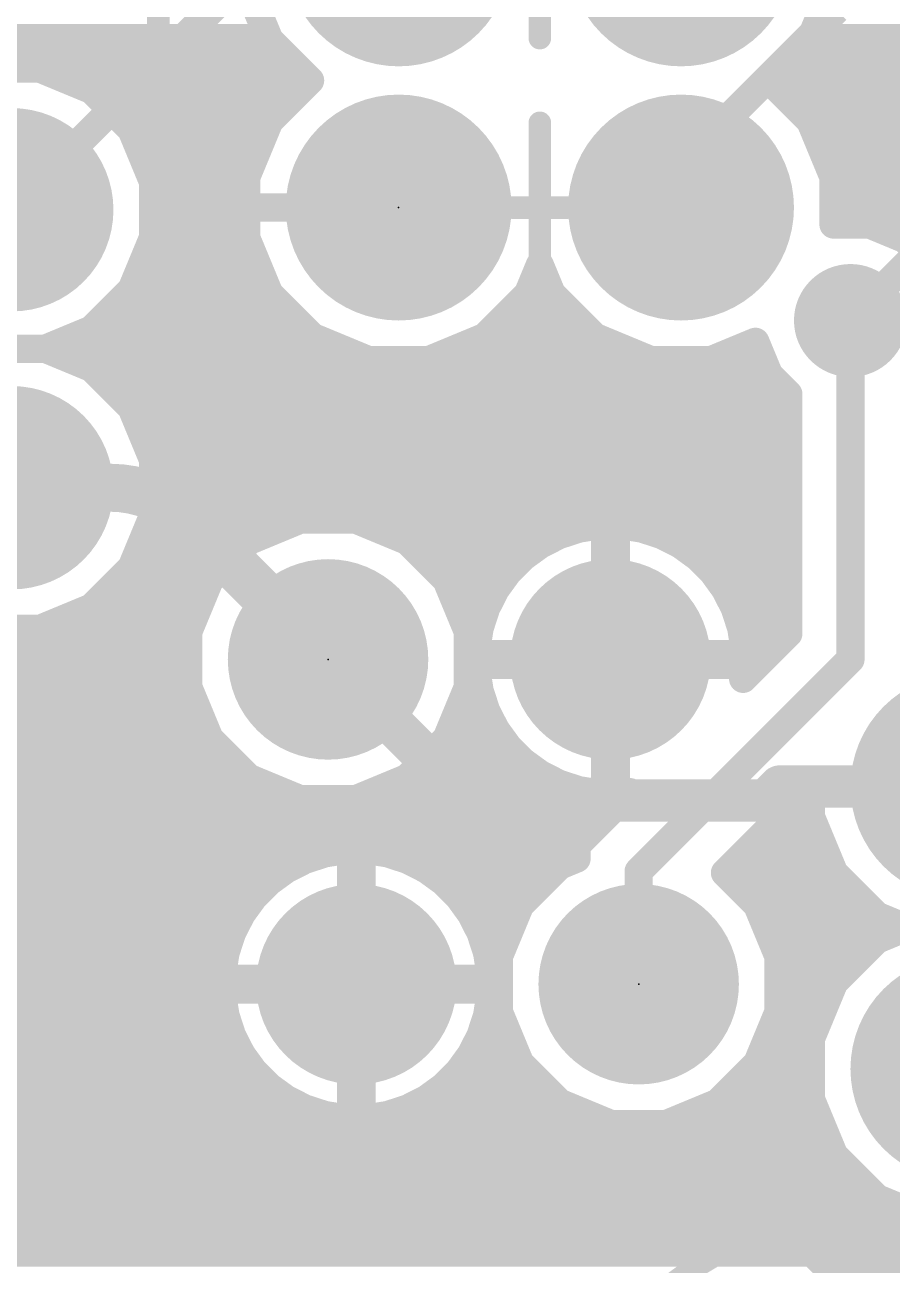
# Model space of a CAD drawing. Extents: x -0.3 to 61.8, y 0 to 38.4.
# Drawn here: x 14.42 to 22.22, y 8.52 to 19.68 of the extents above; entities that cross this region are included whole.
import ezdxf

# ---------------------------------------------------------------- set-up
doc = ezdxf.new("R2010")
doc.units = 0
for name, color, linetype in [('1', 22, 'CONTINUOUS'), ('16', 175, 'CONTINUOUS'), ('17', 82, 'CONTINUOUS'), ('18', 82, 'CONTINUOUS'), ('21', 7, 'CONTINUOUS'), ('23', 7, 'CONTINUOUS'), ('29', 253, 'CONTINUOUS'), ('30', 253, 'CONTINUOUS')]:
    doc.layers.add(name, color=color, linetype=linetype)

# ---------------------------------------------------------------- blocks, each defined once
blk = doc.blocks.new('ROUNDP')
at = {"const_width": 0.5}
blk.add_lwpolyline([(0, -0.25, 1), (0, 0.25, 1), (0, -0.25)], format="xyb", dxfattribs=at)
blk = doc.blocks.new('ROUNDV')
at = {"const_width": 0.5}
blk.add_lwpolyline([(0, -0.25, 1), (0, 0.25, 1), (0, -0.25)], format="xyb", dxfattribs=at)

msp = doc.modelspace()

# ---------------------------------------------------------------- linework, layer by layer
at = {"layer": '1'}
for points, const_width in [([(16.6062, 20.32), (14.3002, 18.014)], 0.254), ([(20.32, 18.415), (21.717, 19.812)], 0.254), ([(22.225, 18.923), (23.114, 18.923)], 0.2794), ([(20.32, 18.034), (20.32, 18.415)], 0.254), ([(23.114, 18.288), (21.844, 17.018)], 0.254), ([(16.383, 18.034), (15.113, 16.764)], 0.254), ([(17.78, 18.034), (16.383, 18.034)], 0.254), ([(15.113, 16.764), (13.569, 16.764)], 0.254), ([(14.3002, 15.514), (15.1868, 15.514)], 0.4318), ([(15.8939, 15.2211), (17.145, 13.97)], 0.4318), ([(17.145, 13.97), (18.415, 12.7)], 0.381), ([(21.082, 12.7), (21.209, 12.827)], 0.381), ([(21.209, 12.827), (22.86, 12.827)], 0.381), ([(18.415, 12.7), (21.082, 12.7)], 0.381), ([(21.336, 12.446), (21.082, 12.7)], 0.381), ([(21.336, 8.89), (21.336, 12.446)], 0.381), ([(21.844, 8.382), (21.336, 8.89)], 0.381), ([(23.368, 8.382), (21.844, 8.382)], 0.381)]:
    msp.add_lwpolyline(points, dxfattribs=dict(at, const_width=const_width))
for points, const_width in [([(22.225, 18.9929, 1), (22.225, 18.8532)], 0.1397), ([(20.3835, 18.415, 1), (20.2565, 18.415)], 0.127), ([(20.2751, 18.4599, 1), (20.3649, 18.3701)], 0.127), ([(16.383, 18.0975, 1), (16.383, 17.9705)], 0.127), ([(16.4279, 17.9891, 1), (16.3381, 18.0789)], 0.127), ([(17.78, 17.9705, 1), (17.78, 18.0975)], 0.127), ([(20.2565, 18.034, 1), (20.3835, 18.034)], 0.127), ([(21.7991, 17.0629, 1), (21.8889, 16.9731)], 0.127), ([(15.0681, 16.8089, 1), (15.1579, 16.7191)], 0.127), ([(15.113, 16.7005, 1), (15.113, 16.8275)], 0.127), ([(15.8939, 15.2211, 0.1989), (15.1868, 15.514)], 0.4318), ([(15.1868, 15.6219, 1), (15.1868, 15.4061)], 0.2159), ([(15.1868, 15.4061, 1), (15.1868, 15.622)], 0.2159), ([(15.9702, 15.2974, 1), (15.8176, 15.1448)], 0.2159), ([(15.8176, 15.1448, 1), (15.9702, 15.2974)], 0.2159), ([(17.2124, 14.0374, 1), (17.0776, 13.9026)], 0.1905), ([(17.0687, 13.8937, 1), (17.2213, 14.0463)], 0.2159), ([(21.209, 12.9223, 1), (21.209, 12.7317)], 0.1905), ([(21.2764, 12.7596, 1), (21.1416, 12.8944)], 0.1905), ([(18.415, 12.7953, 1), (18.415, 12.6048)], 0.1905), ([(18.3476, 12.6326, 1), (18.4824, 12.7674)], 0.1905), ([(21.1494, 12.7674, 1), (21.0146, 12.6326)], 0.1905), ([(21.0146, 12.7674, 1), (21.1494, 12.6326)], 0.1905), ([(21.082, 12.6048, 1), (21.082, 12.7953)], 0.1905), ([(21.4313, 12.446, 1), (21.2408, 12.446)], 0.1905), ([(21.2686, 12.3786, 1), (21.4034, 12.5134)], 0.1905), ([(21.4034, 8.9574, 1), (21.2686, 8.8226)], 0.1905), ([(21.2408, 8.89, 1), (21.4313, 8.89)], 0.1905), ([(21.844, 8.4772, 1), (21.844, 8.2867)], 0.1905), ([(21.7766, 8.3146, 1), (21.9114, 8.4494)], 0.1905)]:
    msp.add_lwpolyline(points, format="xyb", dxfattribs=dict(at, const_width=const_width))
at = {"layer": '16', "const_width": 0.254}
for points in [[(16.4084, 20.0472), (16.6172, 19.5431)], [(21.4828, 19.5431), (21.6916, 20.0472)], [(4.318, 19.558), (16.611, 19.558)], [(16.6172, 19.5431), (16.9833, 19.177)], [(21.1167, 19.177), (21.4828, 19.5431)], [(21.489, 19.558), (26.6242, 19.558)], [(4.318, 19.304), (16.8563, 19.304)], [(21.2437, 19.304), (26.5413, 19.304)], [(14.5528, 19.284), (14.0476, 19.284)], [(15.0196, 19.0907), (14.5528, 19.284)], [(16.9833, 19.177), (16.6172, 18.8109)], [(21.4828, 18.8109), (21.1167, 19.177)], [(15.3769, 18.7334), (15.0196, 19.0907)], [(15.0602, 19.05), (16.8563, 19.05)], [(21.2437, 19.05), (26.5413, 19.05)], [(15.3142, 18.796), (16.611, 18.796)], [(15.5702, 18.2666), (15.3769, 18.7334)], [(16.6172, 18.8109), (16.4084, 18.3068)], [(21.6916, 18.3068), (21.4828, 18.8109)], [(21.489, 18.796), (26.6317, 18.796)], [(15.4561, 18.542), (16.5058, 18.542)], [(21.5942, 18.542), (26.8276, 18.542)], [(15.5613, 18.288), (16.4084, 18.288)], [(16.4084, 18.3068), (16.4084, 17.7612)], [(21.6916, 17.8816), (21.6916, 18.3068)], [(21.6916, 18.288), (26.8461, 18.288)], [(15.5702, 17.7614), (15.5702, 18.2666)], [(15.5702, 18.034), (16.4084, 18.034)], [(21.6916, 18.034), (26.8461, 18.034)], [(22.0158, 17.8816), (21.6916, 17.8816)], [(22.3332, 17.7501), (22.0158, 17.8816)], [(15.3769, 17.2946), (15.5702, 17.7614)], [(15.5702, 17.78), (16.4084, 17.78)], [(16.4084, 17.7612), (16.6172, 17.257)], [(22.2611, 17.78), (26.8461, 17.78)], [(22.5761, 17.5072), (22.3332, 17.7501)], [(15.4727, 17.526), (16.5058, 17.526)], [(18.9428, 17.257), (19.05, 17.5159)], [(19.05, 17.5159), (19.1572, 17.257)], [(15.0196, 16.9373), (15.3769, 17.2946)], [(15.3543, 17.272), (16.611, 17.272)], [(16.6172, 17.257), (17.0031, 16.8712)], [(18.5569, 16.8712), (18.9428, 17.257)], [(18.949, 17.272), (19.151, 17.272)], [(19.1572, 17.257), (19.5431, 16.8712)], [(15.1003, 17.018), (16.8563, 17.018)], [(18.7037, 17.018), (19.3963, 17.018)], [(21.844, 17.018), (21.844, 13.97)], [(14.6011, 16.764), (15.0196, 16.9373)], [(17.0031, 16.8712), (17.5072, 16.6624)], [(18.0528, 16.6624), (18.5569, 16.8712)], [(19.5431, 16.8712), (20.0472, 16.6624)], [(15.0196, 16.5907), (14.6011, 16.764)], [(14.6011, 16.764), (17.2619, 16.764)], [(18.2981, 16.764), (19.8019, 16.764)], [(20.5928, 16.6624), (20.9886, 16.8264)], [(20.8381, 16.764), (21.0145, 16.764)], [(20.9886, 16.8264), (21.1119, 16.5288)], [(17.5072, 16.6624), (18.0528, 16.6624)], [(20.0472, 16.6624), (20.5928, 16.6624)], [(15.3769, 16.2334), (15.0196, 16.5907)], [(15.1002, 16.51), (21.1307, 16.51)], [(21.1119, 16.5288), (21.2852, 16.3555)], [(21.2852, 16.3555), (21.2852, 14.2015)], [(15.3542, 16.256), (21.2852, 16.256)], [(15.5702, 15.7666), (15.3769, 16.2334)], [(15.4727, 16.002), (21.2852, 16.002)], [(15.5702, 15.2614), (15.5702, 15.7666)], [(15.5702, 15.748), (21.2852, 15.748)], [(15.5702, 15.494), (21.2852, 15.494)], [(15.3769, 14.7946), (15.5702, 15.2614)], [(15.5613, 15.24), (21.2852, 15.24)], [(16.8949, 15.2273), (16.4328, 15.0359)], [(17.3951, 15.2273), (16.8949, 15.2273)], [(17.8572, 15.0359), (17.3951, 15.2273)], [(19.59, 15.1765), (19.4025, 15.1468)], [(19.637, 15.1765), (19.59, 15.1765)], [(19.637, 14.018), (19.637, 15.1765)], [(19.78, 15.1765), (19.733, 15.1765)], [(19.733, 15.1765), (19.733, 14.018)], [(19.9675, 15.1468), (19.78, 15.1765)], [(19.2219, 15.0881), (19.0527, 15.0019)], [(19.4025, 15.1468), (19.2219, 15.0881)], [(20.1481, 15.0881), (19.9675, 15.1468)], [(20.3173, 15.0019), (20.1481, 15.0881)], [(15.4561, 14.986), (16.3829, 14.986)], [(16.4328, 15.0359), (16.0791, 14.6822)], [(18.2109, 14.6822), (17.8572, 15.0359)], [(17.9071, 14.986), (19.0308, 14.986)], [(19.0527, 15.0019), (18.899, 14.8903)], [(19.637, 14.986), (19.733, 14.986)], [(20.471, 14.8903), (20.3173, 15.0019)], [(20.3392, 14.986), (21.2852, 14.986)], [(18.899, 14.8903), (18.7647, 14.756)], [(20.6053, 14.756), (20.471, 14.8903)], [(15.0196, 14.4373), (15.3769, 14.7946)], [(15.3143, 14.732), (16.1289, 14.732)], [(18.1611, 14.732), (18.7473, 14.732)], [(18.7647, 14.756), (18.6531, 14.6023)], [(19.637, 14.732), (19.733, 14.732)], [(20.7169, 14.6023), (20.6053, 14.756)], [(20.6227, 14.732), (21.2852, 14.732)], [(16.0791, 14.6822), (15.8877, 14.2201)], [(18.4023, 14.2201), (18.2109, 14.6822)], [(18.6531, 14.6023), (18.5669, 14.4331)], [(20.8031, 14.4331), (20.7169, 14.6023)], [(14.5528, 14.244), (15.0196, 14.4373)], [(15.0602, 14.478), (15.9945, 14.478)], [(18.2955, 14.478), (18.5898, 14.478)], [(18.5669, 14.4331), (18.5082, 14.2525)], [(19.637, 14.478), (19.733, 14.478)], [(20.7802, 14.478), (21.2852, 14.478)], [(20.8618, 14.2525), (20.8031, 14.4331)], [(4.318, 14.224), (15.8893, 14.224)], [(14.0476, 14.244), (14.5528, 14.244)], [(15.8877, 14.2201), (15.8877, 13.7199)], [(18.4007, 14.224), (18.5037, 14.224)], [(18.4023, 13.7199), (18.4023, 14.2201)], [(18.5082, 14.2525), (18.4785, 14.065)], [(19.637, 14.224), (19.733, 14.224)], [(20.8915, 14.065), (20.8618, 14.2525)], [(20.8663, 14.224), (21.2852, 14.224)], [(21.2852, 14.2015), (20.8788, 13.7951)], [(18.4785, 14.065), (18.4785, 14.018)], [(20.8915, 14.018), (20.8915, 14.065)], [(4.318, 13.97), (15.8877, 13.97)], [(18.4023, 13.97), (19.637, 13.97)], [(18.4785, 14.018), (19.637, 14.018)], [(19.733, 14.018), (19.637, 14.018)], [(19.637, 14.018), (19.637, 13.922)], [(19.733, 13.922), (19.733, 14.018)], [(19.733, 14.018), (20.8915, 14.018)], [(19.733, 13.97), (21.0537, 13.97)], [(21.844, 13.97), (19.939, 12.065)], [(19.637, 13.922), (18.4785, 13.922)], [(18.4785, 13.922), (18.4785, 13.875)], [(18.4785, 13.875), (18.5082, 13.6875)], [(19.637, 12.7635), (19.637, 13.922)], [(19.637, 13.922), (19.733, 13.922)], [(20.8915, 13.922), (19.733, 13.922)], [(19.733, 13.922), (19.733, 12.7635)], [(20.8788, 13.7951), (20.8915, 13.875)], [(20.8915, 13.875), (20.8915, 13.922)], [(4.318, 13.716), (15.8893, 13.716)], [(15.8877, 13.7199), (16.0791, 13.2578)], [(18.2109, 13.2578), (18.4023, 13.7199)], [(18.4007, 13.716), (18.5037, 13.716)], [(19.637, 13.716), (19.733, 13.716)], [(18.5082, 13.6875), (18.5669, 13.5069)], [(18.5669, 13.5069), (18.6531, 13.3377)], [(4.318, 13.462), (15.9945, 13.462)], [(18.2955, 13.462), (18.5898, 13.462)], [(19.637, 13.462), (19.733, 13.462)], [(18.6531, 13.3377), (18.7647, 13.184)], [(4.318, 13.208), (16.1289, 13.208)], [(16.0791, 13.2578), (16.4328, 12.9041)], [(17.8572, 12.9041), (18.2109, 13.2578)], [(18.1611, 13.208), (18.7473, 13.208)], [(18.7647, 13.184), (18.899, 13.0497)], [(19.637, 13.208), (19.733, 13.208)], [(18.899, 13.0497), (19.0527, 12.9381)], [(4.318, 12.954), (16.3829, 12.954)], [(17.9071, 12.954), (19.0308, 12.954)], [(19.0527, 12.9381), (19.2219, 12.8519)], [(19.637, 12.954), (19.733, 12.954)], [(16.4328, 12.9041), (16.8949, 12.7127)], [(17.3951, 12.7127), (17.8572, 12.9041)], [(19.2219, 12.8519), (19.4025, 12.7932)], [(20.7152, 12.0509), (21.4884, 12.8241)], [(21.4884, 12.8241), (21.4884, 12.5542)], [(16.8949, 12.7127), (17.3951, 12.7127)], [(19.4025, 12.7932), (19.59, 12.7635)], [(19.59, 12.7635), (19.637, 12.7635)], [(19.8599, 12.7762), (19.7075, 12.6238)], [(19.733, 12.7635), (19.78, 12.7635)], [(19.78, 12.7635), (19.8599, 12.7762)], [(10.3221, 12.7), (19.7837, 12.7)], [(19.7075, 12.6238), (19.3802, 12.2965)], [(21.3643, 12.7), (21.4884, 12.7)], [(21.4884, 12.5542), (21.6972, 12.0501)], [(10.8449, 12.446), (19.5297, 12.446)], [(21.1103, 12.446), (21.5332, 12.446)], [(19.3802, 12.2965), (19.3802, 12.1784)], [(11.0989, 12.192), (17.0125, 12.192)], [(16.9359, 12.1671), (16.7667, 12.0809)], [(17.1165, 12.2258), (16.9359, 12.1671)], [(17.304, 12.2555), (17.1165, 12.2258)], [(17.351, 12.2555), (17.304, 12.2555)], [(17.351, 11.097), (17.351, 12.2555)], [(17.351, 12.192), (17.447, 12.192)], [(17.447, 12.2555), (17.447, 11.097)], [(17.494, 12.2555), (17.447, 12.2555)], [(17.6815, 12.2258), (17.494, 12.2555)], [(17.8621, 12.1671), (17.6815, 12.2258)], [(17.7855, 12.192), (19.3802, 12.192)], [(18.0313, 12.0809), (17.8621, 12.1671)], [(19.3802, 12.1784), (19.2268, 12.1149)], [(20.8563, 12.192), (21.6384, 12.192)], [(16.7667, 12.0809), (16.613, 11.9693)], [(18.185, 11.9693), (18.0313, 12.0809)], [(19.2268, 12.1149), (18.8731, 11.7612)], [(19.939, 12.065), (19.939, 11.049)], [(21.0049, 11.7612), (20.7152, 12.0509)], [(21.6972, 12.0501), (22.0831, 11.6642)], [(11.3529, 11.938), (16.5817, 11.938)], [(16.613, 11.9693), (16.4787, 11.835)], [(17.351, 11.938), (17.447, 11.938)], [(18.3193, 11.835), (18.185, 11.9693)], [(18.2162, 11.938), (19.0499, 11.938)], [(20.8281, 11.938), (21.8093, 11.938)], [(16.4787, 11.835), (16.3671, 11.6813)], [(18.4309, 11.6813), (18.3193, 11.835)], [(18.8731, 11.7612), (18.6817, 11.2991)], [(21.1963, 11.2991), (21.0049, 11.7612)], [(11.4663, 11.684), (16.369, 11.684)], [(16.3671, 11.6813), (16.2809, 11.5121)], [(17.351, 11.684), (17.447, 11.684)], [(18.429, 11.684), (18.8411, 11.684)], [(18.5171, 11.5121), (18.4309, 11.6813)], [(21.0369, 11.684), (22.0633, 11.684)], [(22.0831, 11.6642), (22.3419, 11.557)], [(16.2809, 11.5121), (16.2222, 11.3315)], [(18.5758, 11.3315), (18.5171, 11.5121)], [(22.3419, 11.557), (22.0831, 11.4498)], [(11.5715, 11.43), (16.2542, 11.43)], [(17.351, 11.43), (17.447, 11.43)], [(18.5438, 11.43), (18.7359, 11.43)], [(21.1421, 11.43), (22.0633, 11.43)], [(22.0831, 11.4498), (21.6972, 11.0639)], [(16.2222, 11.3315), (16.1925, 11.144)], [(18.6055, 11.144), (18.5758, 11.3315)], [(18.6817, 11.2991), (18.6817, 10.7989)], [(21.1963, 10.7989), (21.1963, 11.2991)], [(11.6767, 11.176), (16.1976, 11.176)], [(16.1925, 11.144), (16.1925, 11.097)], [(17.351, 11.176), (17.447, 11.176)], [(18.6004, 11.176), (18.6817, 11.176)], [(18.6055, 11.097), (18.6055, 11.144)], [(21.1963, 11.176), (21.8093, 11.176)], [(16.1925, 11.097), (17.351, 11.097)], [(17.447, 11.097), (17.351, 11.097)], [(17.351, 11.097), (17.351, 11.001)], [(17.447, 11.001), (17.447, 11.097)], [(17.447, 11.097), (18.6055, 11.097)], [(21.6972, 11.0639), (21.4884, 10.5598)], [(11.684, 10.922), (16.1976, 10.922)], [(17.351, 11.001), (16.1925, 11.001)], [(16.1925, 11.001), (16.1925, 10.954)], [(16.1925, 10.954), (16.2222, 10.7665)], [(17.351, 9.8425), (17.351, 11.001)], [(17.351, 11.001), (17.447, 11.001)], [(17.351, 10.922), (17.447, 10.922)], [(17.447, 11.001), (17.447, 9.8425)], [(18.6055, 11.001), (17.447, 11.001)], [(18.5758, 10.7665), (18.6055, 10.954)], [(18.6004, 10.922), (18.6817, 10.922)], [(18.6055, 10.954), (18.6055, 11.001)], [(21.1963, 10.922), (21.6384, 10.922)], [(16.2222, 10.7665), (16.2809, 10.5859)], [(18.5171, 10.5859), (18.5758, 10.7665)], [(18.6817, 10.7989), (18.8731, 10.3368)], [(21.0049, 10.3368), (21.1963, 10.7989)], [(11.684, 10.668), (16.2542, 10.668)], [(16.2809, 10.5859), (16.3671, 10.4167)], [(17.351, 10.668), (17.447, 10.668)], [(18.4309, 10.4167), (18.5171, 10.5859)], [(18.5438, 10.668), (18.7359, 10.668)], [(21.1421, 10.668), (21.5332, 10.668)], [(21.4884, 10.5598), (21.4884, 10.0142)], [(11.684, 10.414), (16.369, 10.414)], [(16.3671, 10.4167), (16.4787, 10.263)], [(17.351, 10.414), (17.447, 10.414)], [(18.3193, 10.263), (18.4309, 10.4167)], [(18.429, 10.414), (18.8411, 10.414)], [(21.0369, 10.414), (21.4884, 10.414)], [(16.4787, 10.263), (16.613, 10.1287)], [(18.185, 10.1287), (18.3193, 10.263)], [(18.8731, 10.3368), (19.2268, 9.9831)], [(20.6512, 9.9831), (21.0049, 10.3368)], [(11.6136, 10.16), (16.5817, 10.16)], [(17.351, 10.16), (17.447, 10.16)], [(18.2163, 10.16), (19.0499, 10.16)], [(20.8281, 10.16), (21.4884, 10.16)], [(16.613, 10.1287), (16.7667, 10.0171)], [(18.0313, 10.0171), (18.185, 10.1287)], [(16.7667, 10.0171), (16.9359, 9.9309)], [(16.9359, 9.9309), (17.1165, 9.8722)], [(17.6815, 9.8722), (17.8621, 9.9309)], [(17.8621, 9.9309), (18.0313, 10.0171)], [(19.2268, 9.9831), (19.6889, 9.7917)], [(20.1891, 9.7917), (20.6512, 9.9831)], [(21.4884, 10.0142), (21.6972, 9.51)], [(11.5084, 9.906), (17.0125, 9.906)], [(17.1165, 9.8722), (17.304, 9.8425)], [(17.304, 9.8425), (17.351, 9.8425)], [(17.351, 9.906), (17.447, 9.906)], [(17.447, 9.8425), (17.494, 9.8425)], [(17.494, 9.8425), (17.6815, 9.8722)], [(17.7855, 9.906), (19.413, 9.906)], [(20.465, 9.906), (21.5332, 9.906)], [(19.6889, 9.7917), (20.1891, 9.7917)], [(11.4032, 9.652), (21.6384, 9.652)], [(21.6972, 9.51), (22.0831, 9.1242)], [(11.2005, 9.398), (21.8093, 9.398)], [(10.9465, 9.144), (22.0633, 9.144)], [(22.0831, 9.1242), (22.5872, 8.9154)], [(10.5674, 8.89), (32.2142, 8.89)], [(4.318, 8.636), (32.2072, 8.636)]]:
    msp.add_lwpolyline(points, dxfattribs=at)
at = {"layer": '16', "const_width": 0.127}
for points in [[(16.6621, 19.588, 1), (16.5723, 19.4981)], [(16.611, 19.4945, 1), (16.611, 19.6215)], [(21.489, 19.6215, 1), (21.489, 19.4945)], [(21.5277, 19.4981, 1), (21.4379, 19.588)], [(16.5585, 19.5187, 1), (16.6759, 19.5674)], [(21.4241, 19.5674, 1), (21.5415, 19.5187)], [(16.8563, 19.2405, 1), (16.8563, 19.3675)], [(21.2437, 19.3675, 1), (21.2437, 19.2405)], [(14.5771, 19.3427, 1), (14.5285, 19.2253)], [(14.5528, 19.2205, 1), (14.5528, 19.3475)], [(17.0282, 19.1321, 1), (16.9384, 19.2219)], [(21.1616, 19.2219, 1), (21.0718, 19.1321)], [(15.0645, 19.1356, 1), (14.9747, 19.0457)], [(14.9953, 19.032, 1), (15.0439, 19.1493)], [(16.9384, 19.1321, 1), (17.0282, 19.2219)], [(21.0718, 19.2219, 1), (21.1616, 19.1321)], [(15.0602, 19.1135, 1), (15.0602, 18.9865)], [(16.8563, 18.9865, 1), (16.8563, 19.1135)], [(21.2437, 19.1135, 1), (21.2437, 18.9865)], [(15.3142, 18.8595, 1), (15.3142, 18.7325)], [(15.4355, 18.7577, 1), (15.3182, 18.7091)], [(16.5723, 18.8558, 1), (16.6621, 18.766)], [(16.6759, 18.7866, 1), (16.5585, 18.8352)], [(16.611, 18.7325, 1), (16.611, 18.8595)], [(21.5415, 18.8352, 1), (21.4241, 18.7866)], [(21.489, 18.8595, 1), (21.489, 18.7325)], [(21.4379, 18.766, 1), (21.5277, 18.8558)], [(15.3319, 18.6885, 1), (15.4218, 18.7783)], [(15.4561, 18.6055, 1), (15.4561, 18.4785)], [(16.5058, 18.4785, 1), (16.5058, 18.6055)], [(21.5942, 18.6055, 1), (21.5942, 18.4785)], [(15.5613, 18.3515, 1), (15.5613, 18.2245)], [(16.4719, 18.3068, 1), (16.3449, 18.3068)], [(16.4084, 18.2245, 1), (16.4084, 18.3515)], [(21.7551, 18.3068, 1), (21.6281, 18.3068)], [(21.6916, 18.3515, 1), (21.6916, 18.2245)], [(15.6337, 18.2666, 1), (15.5067, 18.2666)], [(15.5115, 18.2423, 1), (15.6289, 18.2909)], [(16.3497, 18.3311, 1), (16.4671, 18.2825)], [(21.6329, 18.2825, 1), (21.7503, 18.3311)], [(15.5702, 18.0975, 1), (15.5702, 17.9705)], [(16.4084, 17.9705, 1), (16.4084, 18.0975)], [(21.6916, 18.0975, 1), (21.6916, 17.9705)], [(21.6916, 17.9451, 1), (21.6916, 17.8181)], [(22.0401, 17.9403, 1), (21.9915, 17.8229)], [(22.0158, 17.8181, 1), (22.0158, 17.9451)], [(15.5702, 17.8435, 1), (15.5702, 17.7165)], [(15.6289, 17.7371, 1), (15.5115, 17.7857)], [(16.4671, 17.7855, 1), (16.3497, 17.7369)], [(16.4084, 17.7165, 1), (16.4084, 17.8435)], [(21.6281, 17.8816, 1), (21.7551, 17.8816)], [(22.2611, 17.8435, 1), (22.2611, 17.7165)], [(22.3781, 17.795, 1), (22.2883, 17.7052)], [(15.5067, 17.7614, 1), (15.6337, 17.7614)], [(16.3449, 17.7612, 1), (16.4719, 17.7612)], [(15.4727, 17.5895, 1), (15.4727, 17.4625)], [(16.5058, 17.4625, 1), (16.5058, 17.5895)], [(19.1087, 17.5402, 1), (18.9913, 17.4916)], [(19.1087, 17.4916, 1), (18.9913, 17.5402)], [(15.4218, 17.2497, 1), (15.3319, 17.3395)], [(15.3543, 17.3355, 1), (15.3543, 17.2085)], [(15.3182, 17.3189, 1), (15.4355, 17.2703)], [(16.6621, 17.302, 1), (16.5723, 17.2121)], [(16.5585, 17.2327, 1), (16.6759, 17.2814)], [(16.611, 17.2085, 1), (16.611, 17.3355)], [(18.8841, 17.2813, 1), (19.0015, 17.2328)], [(18.949, 17.3355, 1), (18.949, 17.2085)], [(18.9877, 17.2121, 1), (18.8979, 17.302)], [(19.2021, 17.302, 1), (19.1123, 17.2121)], [(19.0985, 17.2327, 1), (19.2159, 17.2814)], [(19.151, 17.2085, 1), (19.151, 17.3355)], [(15.1003, 17.0815, 1), (15.1003, 16.9545)], [(16.8563, 16.9545, 1), (16.8563, 17.0815)], [(18.7037, 17.0815, 1), (18.7037, 16.9545)], [(19.3963, 16.9545, 1), (19.3963, 17.0815)], [(21.9075, 17.018, 1), (21.7805, 17.018)], [(14.9747, 16.9822, 1), (15.0645, 16.8924)], [(15.0439, 16.8787, 1), (14.9953, 16.996)], [(17.0274, 16.9299, 1), (16.9787, 16.8125)], [(16.9581, 16.8263, 1), (17.048, 16.9161)], [(18.512, 16.9161, 1), (18.6018, 16.8263)], [(18.5812, 16.8125, 1), (18.5326, 16.9299)], [(19.5674, 16.9299, 1), (19.5187, 16.8125)], [(19.4981, 16.8263, 1), (19.588, 16.9161)], [(14.6254, 16.8227, 1), (14.5768, 16.7053)], [(14.6011, 16.8275, 1), (14.6011, 16.7005)], [(14.5768, 16.8227, 1), (14.6254, 16.7053)], [(17.2619, 16.7005, 1), (17.2619, 16.8275)], [(18.2981, 16.8275, 1), (18.2981, 16.7005)], [(19.8019, 16.7005, 1), (19.8019, 16.8275)], [(20.8381, 16.8275, 1), (20.8381, 16.7005)], [(21.0473, 16.8507, 1), (20.93, 16.802)], [(21.0129, 16.7677, 1), (20.9643, 16.885)], [(21.0145, 16.7005, 1), (21.0145, 16.8275)], [(17.5072, 16.7259, 1), (17.5072, 16.5989)], [(17.4829, 16.6037, 1), (17.5315, 16.7211)], [(18.0285, 16.7211, 1), (18.0771, 16.6037)], [(18.0528, 16.5989, 1), (18.0528, 16.7259)], [(20.0472, 16.7259, 1), (20.0472, 16.5989)], [(20.0229, 16.6037, 1), (20.0715, 16.7211)], [(20.5685, 16.7211, 1), (20.6171, 16.6037)], [(20.5928, 16.5989, 1), (20.5928, 16.7259)], [(15.0645, 16.6356, 1), (14.9747, 16.5457)], [(14.9953, 16.532, 1), (15.0439, 16.6493)], [(15.1002, 16.5735, 1), (15.1002, 16.4465)], [(21.1568, 16.5737, 1), (21.067, 16.4839)], [(21.1307, 16.4465, 1), (21.1307, 16.5735)], [(21.0532, 16.5045, 1), (21.1705, 16.5531)], [(21.3487, 16.3555, 1), (21.2217, 16.3555)], [(21.2403, 16.3106, 1), (21.3301, 16.4004)], [(15.3542, 16.3195, 1), (15.3542, 16.1925)], [(15.4355, 16.2577, 1), (15.3182, 16.2091)], [(15.3319, 16.1885, 1), (15.4218, 16.2783)], [(21.2852, 16.1925, 1), (21.2852, 16.3195)], [(15.4727, 16.0655, 1), (15.4727, 15.9385)], [(21.2852, 15.9385, 1), (21.2852, 16.0655)], [(15.6337, 15.7666, 1), (15.5067, 15.7666)], [(15.5702, 15.8115, 1), (15.5702, 15.6845)], [(15.5115, 15.7423, 1), (15.6289, 15.7909)], [(21.2852, 15.6845, 1), (21.2852, 15.8115)], [(15.5702, 15.5575, 1), (15.5702, 15.4305)], [(21.2852, 15.4305, 1), (21.2852, 15.5575)], [(15.5613, 15.3035, 1), (15.5613, 15.1765)], [(15.5067, 15.2614, 1), (15.6337, 15.2614)], [(15.6289, 15.2371, 1), (15.5115, 15.2857)], [(16.8949, 15.2908, 1), (16.8949, 15.1638)], [(16.9192, 15.1686, 1), (16.8706, 15.286)], [(17.4194, 15.286, 1), (17.3708, 15.1686)], [(17.3951, 15.1638, 1), (17.3951, 15.2908)], [(19.59, 15.24, 1), (19.59, 15.113)], [(19.7005, 15.1765, 1), (19.5735, 15.1765)], [(19.6, 15.1138, 1), (19.5801, 15.2392)], [(19.637, 15.113, 1), (19.637, 15.24)], [(19.733, 15.24, 1), (19.733, 15.113)], [(19.7965, 15.1765, 1), (19.6695, 15.1765)], [(19.7899, 15.2392, 1), (19.77, 15.1138)], [(19.78, 15.113, 1), (19.78, 15.24)], [(21.2852, 15.1765, 1), (21.2852, 15.3035)], [(19.2022, 15.1485, 1), (19.2415, 15.0277)], [(19.2507, 15.0315, 1), (19.193, 15.1447)], [(19.3925, 15.2095, 1), (19.4124, 15.0841)], [(19.4221, 15.0864, 1), (19.3829, 15.2072)], [(19.9871, 15.2072, 1), (19.9479, 15.0864)], [(19.9576, 15.0841, 1), (19.9775, 15.2095)], [(20.177, 15.1447, 1), (20.1193, 15.0315)], [(20.1285, 15.0277, 1), (20.1678, 15.1485)], [(15.4561, 15.0495, 1), (15.4561, 14.9225)], [(16.4085, 15.0946, 1), (16.4571, 14.9772)], [(16.3829, 14.9225, 1), (16.3829, 15.0495)], [(16.4777, 14.991, 1), (16.3879, 15.0808)], [(17.9021, 15.0808, 1), (17.8123, 14.991)], [(17.8329, 14.9772, 1), (17.8815, 15.0946)], [(17.9071, 15.0495, 1), (17.9071, 14.9225)], [(19.0238, 15.0585, 1), (19.0815, 14.9453)], [(19.09, 14.9505, 1), (19.0153, 15.0533)], [(19.0308, 14.9225, 1), (19.0308, 15.0495)], [(19.637, 15.0495, 1), (19.637, 14.9225)], [(19.733, 14.9225, 1), (19.733, 15.0495)], [(20.3547, 15.0533, 1), (20.28, 14.9505)], [(20.3392, 15.0495, 1), (20.3392, 14.9225)], [(20.2885, 14.9453, 1), (20.3462, 15.0585)], [(21.2852, 14.9225, 1), (21.2852, 15.0495)], [(18.8617, 14.9416, 1), (18.9363, 14.8389)], [(18.9439, 14.8454, 1), (18.8541, 14.9352)], [(20.5159, 14.9352, 1), (20.4261, 14.8454)], [(20.4337, 14.8389, 1), (20.5083, 14.9416)], [(15.3143, 14.7955, 1), (15.3143, 14.6685)], [(15.3182, 14.8189, 1), (15.4355, 14.7703)], [(15.4218, 14.7497, 1), (15.3319, 14.8395)], [(16.1289, 14.6685, 1), (16.1289, 14.7955)], [(18.1611, 14.7955, 1), (18.1611, 14.6685)], [(18.7198, 14.8009, 1), (18.8096, 14.7111)], [(18.8161, 14.7187, 1), (18.7134, 14.7933)], [(18.7473, 14.6685, 1), (18.7473, 14.7955)], [(19.637, 14.7955, 1), (19.637, 14.6685)], [(19.733, 14.6685, 1), (19.733, 14.7955)], [(20.6566, 14.7933, 1), (20.5539, 14.7187)], [(20.6227, 14.7955, 1), (20.6227, 14.6685)], [(20.5604, 14.7111, 1), (20.6502, 14.8009)], [(21.2852, 14.6685, 1), (21.2852, 14.7955)], [(16.0342, 14.7271, 1), (16.124, 14.6373)], [(16.1378, 14.6579, 1), (16.0204, 14.7065)], [(18.2696, 14.7065, 1), (18.1522, 14.6579)], [(18.166, 14.6373, 1), (18.2558, 14.7271)], [(18.7097, 14.5735, 1), (18.5965, 14.6312)], [(20.7735, 14.6312, 1), (20.6603, 14.5735)], [(18.6017, 14.6397, 1), (18.7045, 14.565)], [(20.6655, 14.565, 1), (20.7683, 14.6397)], [(14.9747, 14.4822, 1), (15.0645, 14.3924)], [(15.0439, 14.3787, 1), (14.9953, 14.496)], [(15.0602, 14.5415, 1), (15.0602, 14.4145)], [(15.9945, 14.4145, 1), (15.9945, 14.5415)], [(18.2955, 14.5415, 1), (18.2955, 14.4145)], [(18.5103, 14.462, 1), (18.6235, 14.4043)], [(18.6273, 14.4135, 1), (18.5065, 14.4528)], [(18.5898, 14.4145, 1), (18.5898, 14.5415)], [(19.637, 14.5415, 1), (19.637, 14.4145)], [(19.733, 14.4145, 1), (19.733, 14.5415)], [(20.7802, 14.5415, 1), (20.7802, 14.4145)], [(20.8635, 14.4528, 1), (20.7427, 14.4135)], [(20.7465, 14.4043, 1), (20.8597, 14.462)], [(21.2852, 14.4145, 1), (21.2852, 14.5415)], [(14.5285, 14.3027, 1), (14.5771, 14.1853)], [(14.5528, 14.1805, 1), (14.5528, 14.3075)], [(15.9512, 14.2201, 1), (15.8242, 14.2201)], [(15.829, 14.2444, 1), (15.9464, 14.1958)], [(15.8893, 14.1605, 1), (15.8893, 14.2875)], [(18.4007, 14.2875, 1), (18.4007, 14.1605)], [(18.4658, 14.2201, 1), (18.3388, 14.2201)], [(18.3436, 14.1958, 1), (18.461, 14.2444)], [(18.4478, 14.2721, 1), (18.5686, 14.2329)], [(18.5709, 14.2426, 1), (18.4455, 14.2625)], [(18.5037, 14.1605, 1), (18.5037, 14.2875)], [(19.637, 14.2875, 1), (19.637, 14.1605)], [(19.733, 14.1605, 1), (19.733, 14.2875)], [(20.9245, 14.2625, 1), (20.7991, 14.2426)], [(20.8014, 14.2329, 1), (20.9222, 14.2721)], [(20.8663, 14.2875, 1), (20.8663, 14.1605)], [(21.3301, 14.1566, 1), (21.2403, 14.2464)], [(21.2852, 14.1605, 1), (21.2852, 14.2875)], [(18.542, 14.065, 1), (18.415, 14.065)], [(20.955, 14.065, 1), (20.828, 14.065)], [(21.2217, 14.2015, 1), (21.3487, 14.2015)], [(15.8877, 13.9065, 1), (15.8877, 14.0335)], [(18.4023, 14.0335, 1), (18.4023, 13.9065)], [(18.4785, 14.0815, 1), (18.4785, 13.9545)], [(18.4158, 14.0749, 1), (18.5412, 14.055)], [(18.415, 14.018, 1), (18.542, 14.018)], [(19.637, 14.0815, 1), (19.637, 13.9545)], [(19.7005, 14.018, 1), (19.5735, 14.018)], [(19.5735, 14.018, 1), (19.7005, 14.018)], [(19.637, 13.9545, 1), (19.637, 14.0815)], [(19.637, 13.9065, 1), (19.637, 14.0335)], [(19.7965, 14.018, 1), (19.6695, 14.018)], [(19.733, 14.0815, 1), (19.733, 13.9545)], [(19.733, 14.0335, 1), (19.733, 13.9065)], [(19.6695, 14.018, 1), (19.7965, 14.018)], [(19.733, 13.9545, 1), (19.733, 14.0815)], [(20.828, 14.018, 1), (20.955, 14.018)], [(20.8288, 14.055, 1), (20.9542, 14.0749)], [(20.8915, 13.9545, 1), (20.8915, 14.0815)], [(21.0537, 13.9065, 1), (21.0537, 14.0335)], [(21.8889, 13.9251, 1), (21.7991, 14.0149)], [(18.4785, 13.9855, 1), (18.4785, 13.8585)], [(18.542, 13.922, 1), (18.415, 13.922)], [(18.5412, 13.885, 1), (18.4158, 13.8651)], [(19.7005, 13.922, 1), (19.5735, 13.922)], [(19.637, 13.9855, 1), (19.637, 13.8585)], [(19.5735, 13.922, 1), (19.7005, 13.922)], [(19.637, 13.8585, 1), (19.637, 13.9855)], [(19.733, 13.9855, 1), (19.733, 13.8585)], [(19.7965, 13.922, 1), (19.6695, 13.922)], [(19.6695, 13.922, 1), (19.7965, 13.922)], [(19.733, 13.8585, 1), (19.733, 13.9855)], [(20.955, 13.922, 1), (20.828, 13.922)], [(20.9542, 13.8651, 1), (20.8288, 13.885)], [(20.8915, 13.8585, 1), (20.8915, 13.9855)], [(21.7805, 13.97, 1), (21.9075, 13.97)], [(15.9464, 13.7442, 1), (15.829, 13.6956)], [(15.8893, 13.6525, 1), (15.8893, 13.7795)], [(18.4007, 13.7795, 1), (18.4007, 13.6525)], [(18.461, 13.6956, 1), (18.3436, 13.7442)], [(18.415, 13.875, 1), (18.542, 13.875)], [(18.5037, 13.6525, 1), (18.5037, 13.7795)], [(19.637, 13.7795, 1), (19.637, 13.6525)], [(19.733, 13.6525, 1), (19.733, 13.7795)], [(20.8339, 13.84, 1), (20.9237, 13.7502)], [(20.8161, 13.805, 1), (20.9415, 13.7852)], [(20.828, 13.875, 1), (20.955, 13.875)], [(15.8242, 13.7199, 1), (15.9512, 13.7199)], [(18.3388, 13.7199, 1), (18.4658, 13.7199)], [(18.5686, 13.7071, 1), (18.4478, 13.6679)], [(18.4455, 13.6775, 1), (18.5709, 13.6974)], [(18.6235, 13.5357, 1), (18.5103, 13.478)], [(15.9945, 13.3985, 1), (15.9945, 13.5255)], [(18.2955, 13.5255, 1), (18.2955, 13.3985)], [(18.5065, 13.4872, 1), (18.6273, 13.5265)], [(18.5898, 13.3985, 1), (18.5898, 13.5255)], [(19.637, 13.5255, 1), (19.637, 13.3985)], [(19.733, 13.3985, 1), (19.733, 13.5255)], [(18.7045, 13.375, 1), (18.6017, 13.3003)], [(18.5965, 13.3088, 1), (18.7097, 13.3665)], [(16.124, 13.3027, 1), (16.0342, 13.2129)], [(16.0204, 13.2335, 1), (16.1378, 13.2821)], [(16.1289, 13.1445, 1), (16.1289, 13.2715)], [(18.1611, 13.2715, 1), (18.1611, 13.1445)], [(18.1522, 13.2821, 1), (18.2696, 13.2335)], [(18.2558, 13.2129, 1), (18.166, 13.3027)], [(18.8096, 13.2289, 1), (18.7198, 13.1391)], [(18.7134, 13.1467, 1), (18.8161, 13.2213)], [(18.7473, 13.1445, 1), (18.7473, 13.2715)], [(19.637, 13.2715, 1), (19.637, 13.1445)], [(19.733, 13.1445, 1), (19.733, 13.2715)], [(18.9363, 13.1011, 1), (18.8617, 12.9984)], [(16.3829, 12.8905, 1), (16.3829, 13.0175)], [(17.9071, 13.0175, 1), (17.9071, 12.8905)], [(18.8541, 13.0048, 1), (18.9439, 13.0946)], [(19.0815, 12.9947, 1), (19.0238, 12.8815)], [(19.0153, 12.8867, 1), (19.09, 12.9895)], [(19.0308, 12.8905, 1), (19.0308, 13.0175)], [(19.637, 13.0175, 1), (19.637, 12.8905)], [(19.733, 12.8905, 1), (19.733, 13.0175)], [(16.4571, 12.9628, 1), (16.4085, 12.8454)], [(16.3879, 12.8592, 1), (16.4777, 12.949)], [(17.8123, 12.949, 1), (17.9021, 12.8592)], [(17.8815, 12.8454, 1), (17.8329, 12.9628)], [(19.2415, 12.9123, 1), (19.2022, 12.7915)], [(19.193, 12.7953, 1), (19.2507, 12.9085)], [(21.5519, 12.8241, 1), (21.4249, 12.8241)], [(21.5333, 12.7792, 1), (21.4435, 12.869)], [(16.8949, 12.7762, 1), (16.8949, 12.6492)], [(16.8706, 12.654, 1), (16.9192, 12.7714)], [(17.3708, 12.7714, 1), (17.4194, 12.654)], [(17.3951, 12.6492, 1), (17.3951, 12.7762)], [(19.4124, 12.8559, 1), (19.3925, 12.7305)], [(19.3829, 12.7328, 1), (19.4221, 12.8536)], [(19.59, 12.827, 1), (19.59, 12.7)], [(19.5801, 12.7008, 1), (19.6, 12.8262)], [(19.637, 12.7, 1), (19.637, 12.827)], [(19.733, 12.827, 1), (19.733, 12.7)], [(19.77, 12.8262, 1), (19.7899, 12.7008)], [(19.78, 12.7, 1), (19.78, 12.827)], [(19.9048, 12.7313, 1), (19.815, 12.8211)], [(19.8698, 12.7134, 1), (19.85, 12.8389)], [(19.5735, 12.7635, 1), (19.7005, 12.7635)], [(19.6626, 12.6687, 1), (19.7524, 12.5789)], [(19.7524, 12.5789, 1), (19.6626, 12.6687)], [(19.6695, 12.7635, 1), (19.7965, 12.7635)], [(19.7837, 12.6365, 1), (19.7837, 12.7635)], [(21.3643, 12.7635, 1), (21.3643, 12.6365)], [(21.4884, 12.6365, 1), (21.4884, 12.7635)], [(21.5471, 12.5785, 1), (21.4297, 12.5299)], [(21.4249, 12.5542, 1), (21.5519, 12.5542)], [(19.5297, 12.3825, 1), (19.5297, 12.5095)], [(21.1103, 12.5095, 1), (21.1103, 12.3825)], [(21.5332, 12.3825, 1), (21.5332, 12.5095)], [(19.4437, 12.2965, 1), (19.3167, 12.2965)], [(19.3353, 12.3414, 1), (19.4251, 12.2516)], [(16.9162, 12.2275, 1), (16.9555, 12.1067)], [(16.9647, 12.1105, 1), (16.907, 12.2237)], [(17.0125, 12.1285, 1), (17.0125, 12.2555)], [(17.1065, 12.2885, 1), (17.1264, 12.1631)], [(17.1361, 12.1654, 1), (17.0969, 12.2862)], [(17.304, 12.319, 1), (17.304, 12.192)], [(17.4145, 12.2555, 1), (17.2875, 12.2555)], [(17.351, 12.2555, 1), (17.351, 12.1285)], [(17.314, 12.1928, 1), (17.2941, 12.3182)], [(17.351, 12.192, 1), (17.351, 12.319)], [(17.5105, 12.2555, 1), (17.3835, 12.2555)], [(17.447, 12.319, 1), (17.447, 12.192)], [(17.5039, 12.3182, 1), (17.484, 12.1928)], [(17.447, 12.1285, 1), (17.447, 12.2555)], [(17.494, 12.192, 1), (17.494, 12.319)], [(17.7011, 12.2862, 1), (17.6619, 12.1654)], [(17.6716, 12.1631, 1), (17.6915, 12.2885)], [(17.7855, 12.2555, 1), (17.7855, 12.1285)], [(17.891, 12.2237, 1), (17.8333, 12.1105)], [(17.8425, 12.1067, 1), (17.8818, 12.2275)], [(19.4045, 12.1198, 1), (19.3559, 12.2371)], [(19.3802, 12.1285, 1), (19.3802, 12.2555)], [(20.8563, 12.2555, 1), (20.8563, 12.1285)], [(21.6384, 12.1285, 1), (21.6384, 12.2555)], [(16.7378, 12.1375, 1), (16.7955, 12.0243)], [(16.804, 12.0295, 1), (16.7293, 12.1323)], [(18.0687, 12.1323, 1), (17.994, 12.0295)], [(18.0025, 12.0243, 1), (18.0602, 12.1375)], [(19.2025, 12.1736, 1), (19.2511, 12.0562)], [(19.2717, 12.07, 1), (19.1819, 12.1598)], [(19.3167, 12.1784, 1), (19.4437, 12.1784)], [(20.0025, 12.065, 1), (19.8755, 12.065)], [(19.8941, 12.1099, 1), (19.9839, 12.0201)], [(20.7601, 12.0958, 1), (20.6703, 12.006)], [(21.7421, 12.095, 1), (21.6523, 12.0051)], [(16.5757, 12.0206, 1), (16.6503, 11.9179)], [(16.6579, 11.9244, 1), (16.5681, 12.0142)], [(16.5817, 11.8745, 1), (16.5817, 12.0015)], [(17.351, 12.0015, 1), (17.351, 11.8745)], [(17.447, 11.8745, 1), (17.447, 12.0015)], [(18.2299, 12.0142, 1), (18.1401, 11.9244)], [(18.1477, 11.9179, 1), (18.2223, 12.0206)], [(18.2162, 12.0015, 1), (18.2162, 11.8745)], [(19.0499, 11.8745, 1), (19.0499, 12.0015)], [(20.6703, 12.0958, 1), (20.7601, 12.006)], [(20.8281, 12.0015, 1), (20.8281, 11.8745)], [(21.6385, 12.0257, 1), (21.7559, 12.0744)], [(21.8093, 11.8745, 1), (21.8093, 12.0015)], [(16.4338, 11.8799, 1), (16.5236, 11.7901)], [(16.5301, 11.7977, 1), (16.4274, 11.8723)], [(18.3706, 11.8723, 1), (18.2679, 11.7977)], [(18.2744, 11.7901, 1), (18.3642, 11.8799)], [(18.8282, 11.8061, 1), (18.918, 11.7163)], [(18.9318, 11.7369, 1), (18.8144, 11.7855)], [(21.0636, 11.7855, 1), (20.9462, 11.7369)], [(20.96, 11.7163, 1), (21.0498, 11.8061)], [(16.3157, 11.7187, 1), (16.4185, 11.644)], [(16.4237, 11.6525, 1), (16.3105, 11.7102)], [(16.369, 11.6205, 1), (16.369, 11.7475)], [(17.351, 11.7475, 1), (17.351, 11.6205)], [(17.447, 11.6205, 1), (17.447, 11.7475)], [(18.429, 11.7475, 1), (18.429, 11.6205)], [(18.4875, 11.7102, 1), (18.3743, 11.6525)], [(18.3795, 11.644, 1), (18.4823, 11.7187)], [(18.8411, 11.6205, 1), (18.8411, 11.7475)], [(21.0369, 11.7475, 1), (21.0369, 11.6205)], [(22.1074, 11.7229, 1), (22.0587, 11.6055)], [(22.0381, 11.6193, 1), (22.128, 11.7091)], [(22.0633, 11.6205, 1), (22.0633, 11.7475)], [(16.2243, 11.541, 1), (16.3375, 11.4833)], [(16.3413, 11.4925, 1), (16.2205, 11.5318)], [(18.5775, 11.5318, 1), (18.4567, 11.4925)], [(18.4605, 11.4833, 1), (18.5737, 11.541)], [(16.2542, 11.3665, 1), (16.2542, 11.4935)], [(17.351, 11.4935, 1), (17.351, 11.3665)], [(17.447, 11.3665, 1), (17.447, 11.4935)], [(18.5438, 11.4935, 1), (18.5438, 11.3665)], [(18.7359, 11.3665, 1), (18.7359, 11.4935)], [(21.1421, 11.4935, 1), (21.1421, 11.3665)], [(22.0588, 11.5085, 1), (22.1073, 11.3911)], [(22.128, 11.4049, 1), (22.0381, 11.4947)], [(22.0633, 11.3665, 1), (22.0633, 11.4935)], [(16.1618, 11.3511, 1), (16.2826, 11.3119)], [(16.2849, 11.3216, 1), (16.1595, 11.3415)], [(18.6385, 11.3415, 1), (18.5131, 11.3216)], [(18.5154, 11.3119, 1), (18.6362, 11.3511)], [(18.7452, 11.2991, 1), (18.6182, 11.2991)], [(18.623, 11.3234, 1), (18.7404, 11.2748)], [(21.2598, 11.2991, 1), (21.1328, 11.2991)], [(21.1376, 11.2748, 1), (21.255, 11.3234)], [(16.256, 11.144, 1), (16.129, 11.144)], [(16.1976, 11.1125, 1), (16.1976, 11.2395)], [(17.351, 11.2395, 1), (17.351, 11.1125)], [(17.447, 11.1125, 1), (17.447, 11.2395)], [(18.6004, 11.2395, 1), (18.6004, 11.1125)], [(18.669, 11.144, 1), (18.542, 11.144)], [(18.6817, 11.1125, 1), (18.6817, 11.2395)], [(21.1963, 11.2395, 1), (21.1963, 11.1125)], [(21.8093, 11.1125, 1), (21.8093, 11.2395)], [(16.1925, 11.1605, 1), (16.1925, 11.0335)], [(16.1298, 11.1539, 1), (16.2552, 11.134)], [(16.129, 11.097, 1), (16.256, 11.097)], [(17.351, 11.1605, 1), (17.351, 11.0335)], [(17.4145, 11.097, 1), (17.2875, 11.097)], [(17.2875, 11.097, 1), (17.4145, 11.097)], [(17.351, 11.0335, 1), (17.351, 11.1605)], [(17.5105, 11.097, 1), (17.3835, 11.097)], [(17.447, 11.1605, 1), (17.447, 11.0335)], [(17.3835, 11.097, 1), (17.5105, 11.097)], [(17.447, 11.0335, 1), (17.447, 11.1605)], [(18.542, 11.097, 1), (18.669, 11.097)], [(18.5428, 11.134, 1), (18.6682, 11.1539)], [(18.6055, 11.0335, 1), (18.6055, 11.1605)], [(21.6523, 11.1088, 1), (21.7421, 11.019)], [(21.7559, 11.0396, 1), (21.6385, 11.0882)], [(16.1925, 11.0645, 1), (16.1925, 10.9375)], [(16.256, 11.001, 1), (16.129, 11.001)], [(16.2552, 10.964, 1), (16.1298, 10.9441)], [(16.1976, 10.8585, 1), (16.1976, 10.9855)], [(17.4145, 11.001, 1), (17.2875, 11.001)], [(17.351, 11.0645, 1), (17.351, 10.9375)], [(17.2875, 11.001, 1), (17.4145, 11.001)], [(17.351, 10.9855, 1), (17.351, 10.8585)], [(17.351, 10.9375, 1), (17.351, 11.0645)], [(17.5105, 11.001, 1), (17.3835, 11.001)], [(17.447, 11.0645, 1), (17.447, 10.9375)], [(17.3835, 11.001, 1), (17.5105, 11.001)], [(17.447, 10.9375, 1), (17.447, 11.0645)], [(17.447, 10.8585, 1), (17.447, 10.9855)], [(18.6004, 10.9855, 1), (18.6004, 10.8585)], [(18.669, 11.001, 1), (18.542, 11.001)], [(18.6682, 10.9441, 1), (18.5428, 10.964)], [(18.6055, 10.9375, 1), (18.6055, 11.0645)], [(18.6817, 10.8585, 1), (18.6817, 10.9855)], [(19.8755, 11.049, 1), (20.0025, 11.049)], [(21.1963, 10.9855, 1), (21.1963, 10.8585)], [(21.6384, 10.8585, 1), (21.6384, 10.9855)], [(16.129, 10.954, 1), (16.256, 10.954)], [(18.542, 10.954, 1), (18.669, 10.954)], [(16.2826, 10.7861, 1), (16.1618, 10.7469)], [(16.1595, 10.7565, 1), (16.2849, 10.7764)], [(18.5131, 10.7764, 1), (18.6385, 10.7565)], [(18.6362, 10.7469, 1), (18.5154, 10.7861)], [(18.7404, 10.8232, 1), (18.623, 10.7746)], [(18.6182, 10.7989, 1), (18.7452, 10.7989)], [(21.1328, 10.7989, 1), (21.2598, 10.7989)], [(21.255, 10.7746, 1), (21.1376, 10.8232)], [(16.3375, 10.6147, 1), (16.2243, 10.557)], [(16.2542, 10.6045, 1), (16.2542, 10.7315)], [(17.351, 10.7315, 1), (17.351, 10.6045)], [(17.447, 10.6045, 1), (17.447, 10.7315)], [(18.5737, 10.557, 1), (18.4605, 10.6147)], [(18.5438, 10.7315, 1), (18.5438, 10.6045)], [(18.7359, 10.6045, 1), (18.7359, 10.7315)], [(21.1421, 10.7315, 1), (21.1421, 10.6045)], [(21.5332, 10.6045, 1), (21.5332, 10.7315)], [(16.2205, 10.5662, 1), (16.3413, 10.6055)], [(18.4567, 10.6055, 1), (18.5775, 10.5662)], [(21.5519, 10.5598, 1), (21.4249, 10.5598)], [(21.4297, 10.5841, 1), (21.5471, 10.5355)], [(16.4185, 10.454, 1), (16.3157, 10.3793)], [(16.3105, 10.3878, 1), (16.4237, 10.4455)], [(16.369, 10.3505, 1), (16.369, 10.4775)], [(17.351, 10.4775, 1), (17.351, 10.3505)], [(17.447, 10.3505, 1), (17.447, 10.4775)], [(18.429, 10.4775, 1), (18.429, 10.3505)], [(18.3743, 10.4455, 1), (18.4875, 10.3878)], [(18.4823, 10.3793, 1), (18.3795, 10.454)], [(18.8411, 10.3505, 1), (18.8411, 10.4775)], [(21.0369, 10.4775, 1), (21.0369, 10.3505)], [(21.4884, 10.3505, 1), (21.4884, 10.4775)], [(16.5236, 10.3079, 1), (16.4338, 10.2181)], [(18.3642, 10.2181, 1), (18.2744, 10.3079)], [(18.918, 10.3817, 1), (18.8282, 10.2919)], [(18.8144, 10.3125, 1), (18.9318, 10.3611)], [(20.9462, 10.3611, 1), (21.0636, 10.3125)], [(21.0498, 10.2919, 1), (20.96, 10.3817)], [(16.4274, 10.2257, 1), (16.5301, 10.3003)], [(16.5817, 10.0965, 1), (16.5817, 10.2235)], [(17.351, 10.2235, 1), (17.351, 10.0965)], [(17.447, 10.0965, 1), (17.447, 10.2235)], [(18.2163, 10.2235, 1), (18.2163, 10.0965)], [(18.2679, 10.3003, 1), (18.3706, 10.2257)], [(19.0499, 10.0965, 1), (19.0499, 10.2235)], [(20.8281, 10.2235, 1), (20.8281, 10.0965)], [(21.4884, 10.0965, 1), (21.4884, 10.2235)], [(16.6503, 10.1801, 1), (16.5757, 10.0774)], [(16.5681, 10.0838, 1), (16.6579, 10.1736)], [(18.1401, 10.1736, 1), (18.2299, 10.0838)], [(18.2223, 10.0774, 1), (18.1477, 10.1801)], [(16.7955, 10.0737, 1), (16.7378, 9.9605)], [(16.7293, 9.9657, 1), (16.804, 10.0685)], [(16.9555, 9.9913, 1), (16.9162, 9.8705)], [(16.907, 9.8743, 1), (16.9647, 9.9875)], [(17.8333, 9.9875, 1), (17.891, 9.8743)], [(17.8818, 9.8705, 1), (17.8425, 9.9913)], [(17.994, 10.0685, 1), (18.0687, 9.9657)], [(18.0602, 9.9605, 1), (18.0025, 10.0737)], [(19.2511, 10.0418, 1), (19.2025, 9.9244)], [(19.1819, 9.9382, 1), (19.2717, 10.028)], [(20.6063, 10.028, 1), (20.6961, 9.9382)], [(20.6755, 9.9244, 1), (20.6269, 10.0418)], [(21.5471, 10.0385, 1), (21.4297, 9.9899)], [(21.4249, 10.0142, 1), (21.5519, 10.0142)], [(17.0125, 9.8425, 1), (17.0125, 9.9695)], [(17.1264, 9.9349, 1), (17.1065, 9.8095)], [(17.0969, 9.8118, 1), (17.1361, 9.9326)], [(17.304, 9.906, 1), (17.304, 9.779)], [(17.351, 9.9695, 1), (17.351, 9.8425)], [(17.2941, 9.7798, 1), (17.314, 9.9052)], [(17.351, 9.779, 1), (17.351, 9.906)], [(17.447, 9.906, 1), (17.447, 9.779)], [(17.484, 9.9052, 1), (17.5039, 9.7798)], [(17.447, 9.8425, 1), (17.447, 9.9695)], [(17.494, 9.779, 1), (17.494, 9.906)], [(17.6619, 9.9326, 1), (17.7011, 9.8118)], [(17.6915, 9.8095, 1), (17.6716, 9.9349)], [(17.7855, 9.9695, 1), (17.7855, 9.8425)], [(19.413, 9.8425, 1), (19.413, 9.9695)], [(20.465, 9.9695, 1), (20.465, 9.8425)], [(21.5332, 9.8425, 1), (21.5332, 9.9695)], [(17.2875, 9.8425, 1), (17.4145, 9.8425)], [(17.3835, 9.8425, 1), (17.5105, 9.8425)], [(19.6889, 9.8552, 1), (19.6889, 9.7282)], [(19.6646, 9.733, 1), (19.7132, 9.8504)], [(20.1648, 9.8504, 1), (20.2134, 9.733)], [(20.1891, 9.7282, 1), (20.1891, 9.8552)], [(21.6384, 9.5885, 1), (21.6384, 9.7155)], [(21.7421, 9.555, 1), (21.6523, 9.4651)], [(21.6385, 9.4857, 1), (21.7559, 9.5344)], [(21.8093, 9.3345, 1), (21.8093, 9.4615)], [(22.0633, 9.0805, 1), (22.0633, 9.2075)], [(22.1074, 9.1829, 1), (22.0587, 9.0655)], [(22.0381, 9.0793, 1), (22.128, 9.1691)]]:
    msp.add_lwpolyline(points, format="xyb", dxfattribs=at)
at = {"layer": '21', "const_width": 0.2032}
for points in [[(15.619, 10.764), (15.619, 22.764)], [(19.05, 19.558), (19.05, 20.32)], [(19.05, 18.034), (19.05, 18.796)], [(19.05, 18.034), (18.796, 18.034)], [(19.05, 17.272), (19.05, 18.034)], [(19.304, 18.034), (19.05, 18.034)], [(18.415, 14.605), (18.415, 13.335)], [(18.669, 10.414), (18.669, 11.684)], [(22.86, 11.557), (22.098, 11.557)], [(11.719, 10.764), (15.619, 10.764)], [(28.575, 8.89), (21.717, 8.89)]]:
    msp.add_lwpolyline(points, dxfattribs=at)
at = {"layer": '21'}
for points, const_width in [([(18.9992, 19.558, 1), (19.1008, 19.558)], 0.1016), ([(19.1008, 18.796, 1), (18.9992, 18.796)], 0.1016), ([(18.796, 18.0848, 1), (18.796, 17.9832)], 0.1016), ([(19.1008, 18.034, 1), (18.9992, 18.034)], 0.1016), ([(19.05, 18.0848, 1), (19.05, 17.9832)], 0.1016), ([(18.9992, 18.034, 1), (19.1008, 18.034)], 0.1016), ([(19.05, 17.9832, 1), (19.05, 18.0848)], 0.1016), ([(19.304, 17.9832, 1), (19.304, 18.0848)], 0.1016), ([(18.9992, 17.272, 1), (19.1008, 17.272)], 0.1016), ([(18.4658, 14.605, 1), (18.3642, 14.605)], 0.1016), ([(18.3642, 13.335, 1), (18.4658, 13.335)], 0.1016), ([(18.7198, 11.684, 1), (18.6182, 11.684)], 0.1016), ([(22.098, 11.6078, 1), (22.098, 11.5062)], 0.1016), ([(15.619, 10.7132, 1), (15.619, 10.8148)], 0.1016), ([(15.5682, 10.764, 1), (15.6698, 10.764)], 0.1016), ([(18.6182, 10.414, 1), (18.7198, 10.414)], 0.1016), ([(21.717, 8.89, 1), (21.717, 4.318)], 0.2032), ([(21.717, 8.9408, 1), (21.717, 8.8392)], 0.1016), ([(21.717, 8.8392, 1), (21.717, 8.9408)], 0.1016)]:
    msp.add_lwpolyline(points, format="xyb", dxfattribs=dict(at, const_width=const_width))
at = {"layer": '23'}
for p in [(17.78, 18.034), (17.145, 13.97), (19.939, 11.049)]:
    msp.add_point(p, dxfattribs=at)

# ---------------------------------------------------------------- block references
at = {"layer": '17'}
for p, xscale, yscale in [((17.78, 20.32), 1.8796, 1.8796), ((17.78, 20.32), 1.8796, 1.8796), ((20.32, 20.32), 1.8796, 1.8796), ((20.32, 20.32), 1.8796, 1.8796), ((17.78, 18.034), 1.8796, 1.8796), ((17.78, 18.034), 1.8796, 1.8796), ((20.32, 18.034), 1.8796, 1.8796), ((20.32, 18.034), 1.8796, 1.8796), ((17.145, 13.97), 1.651, 1.651), ((17.145, 13.97), 1.651, 1.651), ((19.685, 13.97), 1.651, 1.651), ((19.685, 13.97), 1.651, 1.651)]:
    msp.add_blockref('ROUNDP', p, dxfattribs=dict(at, xscale=xscale, yscale=yscale))
for p, xscale, yscale, rotation in [((14.3002, 18.014), 1.6764, 1.6764, 90), ((14.3002, 18.014), 1.6764, 1.6764, 90), ((14.3002, 15.514), 1.6764, 1.6764, 90), ((14.3002, 15.514), 1.6764, 1.6764, 90), ((22.86, 12.827), 1.8796, 1.8796, 90), ((22.86, 12.827), 1.8796, 1.8796, 90), ((17.399, 11.049), 1.651, 1.651, 180), ((17.399, 11.049), 1.651, 1.651, 180), ((19.939, 11.049), 1.651, 1.651, 180), ((19.939, 11.049), 1.651, 1.651, 180), ((22.86, 10.287), 1.8796, 1.8796, 90), ((22.86, 10.287), 1.8796, 1.8796, 90)]:
    msp.add_blockref('ROUNDP', p, dxfattribs=dict(at, xscale=xscale, yscale=yscale, rotation=rotation))
at = {"layer": '18', "xscale": 0.8636, "yscale": 0.8636}
for p in [(22.225, 18.923), (22.225, 18.923), (21.844, 17.018), (21.844, 17.018)]:
    msp.add_blockref('ROUNDV', p, dxfattribs=at)
at = {"layer": '29'}
for name, p, xscale, yscale in [('ROUNDP', (17.78, 20.32), 2.032, 2.032), ('ROUNDP', (20.32, 20.32), 2.032, 2.032), ('ROUNDV', (22.225, 18.923), 1.016, 1.016), ('ROUNDP', (17.78, 18.034), 2.032, 2.032), ('ROUNDP', (20.32, 18.034), 2.032, 2.032), ('ROUNDV', (21.844, 17.018), 1.016, 1.016), ('ROUNDP', (17.145, 13.97), 1.8034, 1.8034), ('ROUNDP', (19.685, 13.97), 1.8034, 1.8034)]:
    msp.add_blockref(name, p, dxfattribs=dict(at, xscale=xscale, yscale=yscale))
for p, xscale, yscale, rotation in [((14.3002, 18.014), 1.8288, 1.8288, 90), ((14.3002, 15.514), 1.8288, 1.8288, 90), ((22.86, 12.827), 2.032, 2.032, 90), ((17.399, 11.049), 1.8034, 1.8034, 180), ((19.939, 11.049), 1.8034, 1.8034, 180), ((22.86, 10.287), 2.032, 2.032, 90)]:
    msp.add_blockref('ROUNDP', p, dxfattribs=dict(at, xscale=xscale, yscale=yscale, rotation=rotation))
at = {"layer": '30'}
for name, p, xscale, yscale in [('ROUNDP', (17.78, 20.32), 2.032, 2.032), ('ROUNDP', (20.32, 20.32), 2.032, 2.032), ('ROUNDV', (22.225, 18.923), 1.016, 1.016), ('ROUNDP', (17.78, 18.034), 2.032, 2.032), ('ROUNDP', (20.32, 18.034), 2.032, 2.032), ('ROUNDV', (21.844, 17.018), 1.016, 1.016), ('ROUNDP', (17.145, 13.97), 1.8034, 1.8034), ('ROUNDP', (19.685, 13.97), 1.8034, 1.8034)]:
    msp.add_blockref(name, p, dxfattribs=dict(at, xscale=xscale, yscale=yscale))
for p, xscale, yscale, rotation in [((14.3002, 18.014), 1.8288, 1.8288, 90), ((14.3002, 15.514), 1.8288, 1.8288, 90), ((22.86, 12.827), 2.032, 2.032, 90), ((17.399, 11.049), 1.8034, 1.8034, 180), ((19.939, 11.049), 1.8034, 1.8034, 180), ((22.86, 10.287), 2.032, 2.032, 90)]:
    msp.add_blockref('ROUNDP', p, dxfattribs=dict(at, xscale=xscale, yscale=yscale, rotation=rotation))

doc.saveas('drawing.dxf')
